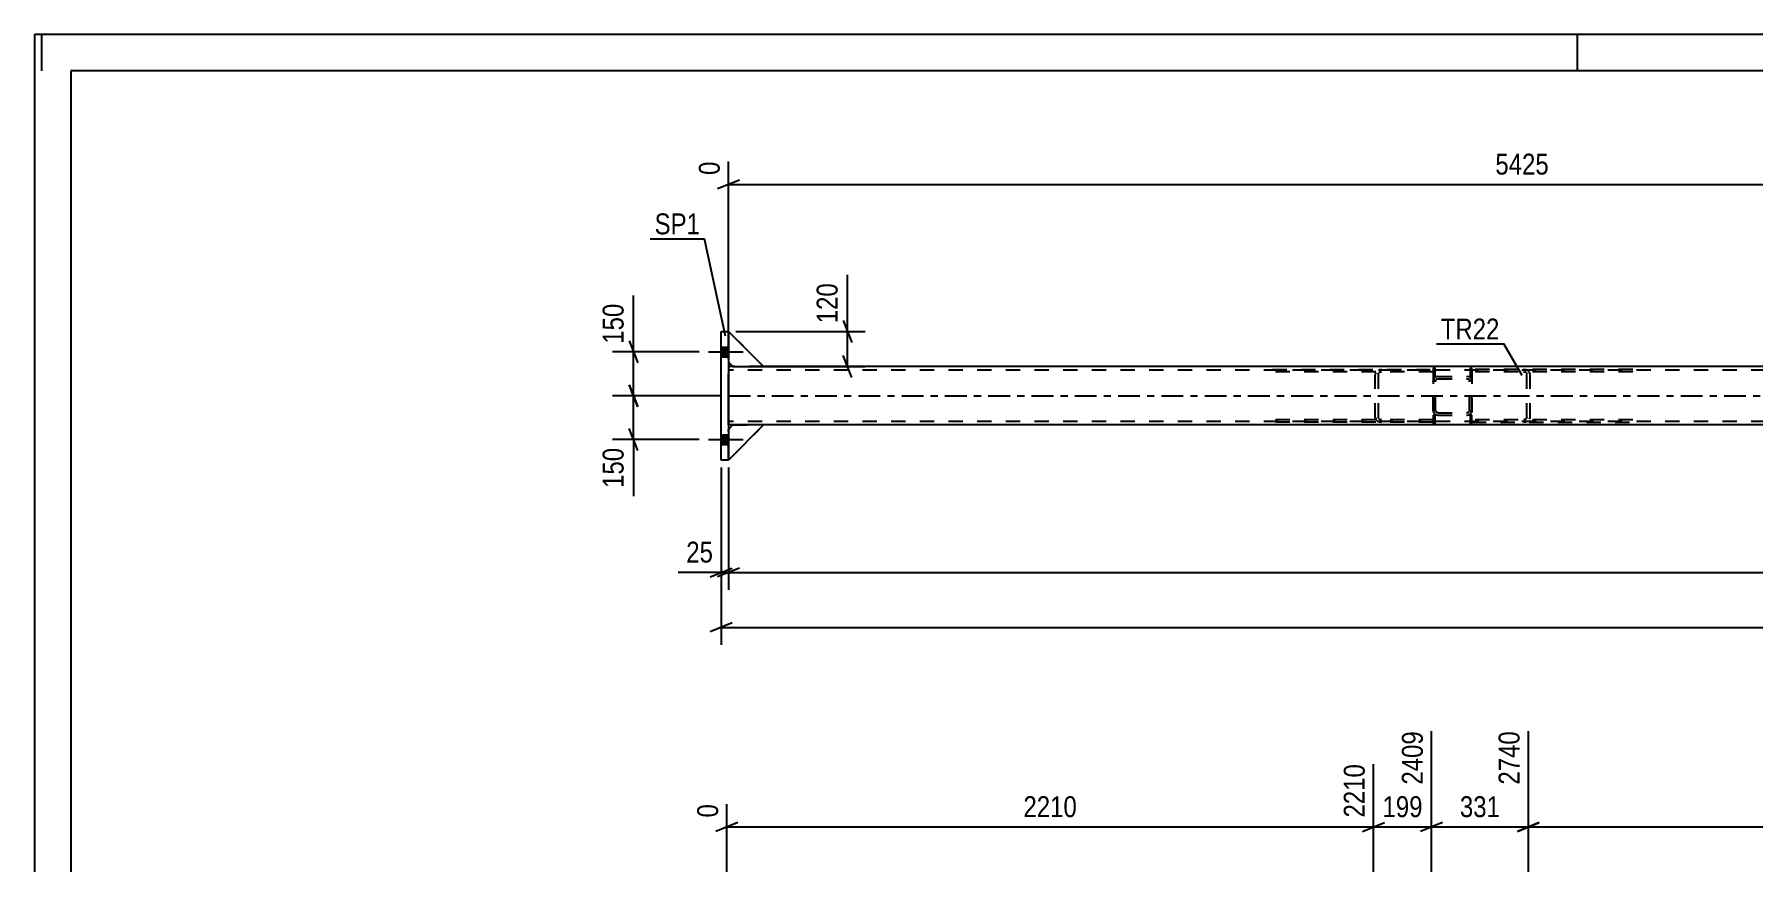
# Model space of a CAD drawing. Header units: millimetres. Extents: x -95 to 746, y -460 to 134.
# Drawn here: x -94.7 to 140.4, y 20.4 to 133.7 of the extents above; entities that cross this region are included whole.
import ezdxf

# ---------------------------------------------------------------- set-up
doc = ezdxf.new("R2010")
doc.units = ezdxf.units.MM
doc.linetypes.add('DXK_LINE_DOT2', pattern=[3.9198, 1.9599, -1.9599])
doc.linetypes.add('DXK_LINE_DOT3', pattern=[5.9187, 2.979, -0.9799, 0.9799, -0.9799])
doc.styles.add('Arial Narrow', font='ARIALN.TTF', dxfattribs={"height": 0.2})

# ---------------------------------------------------------------- blocks, each defined once
blk = doc.blocks.new('Unknown-389780219-19542')
at = {"color": 5, "linetype": 'Continuous'}
for p, q in [((746.31, 133.73), (-94.69, 133.73)), ((-94.69, 133.73), (-94.69, -460.27)), ((-93.69, 128.73), (-93.69, 133.73)), ((116.31, 128.73), (116.31, 133.73)), ((741.31, 128.73), (-89.69, 128.73)), ((-89.69, 128.73), (-89.69, -455.27))]:
    blk.add_line(p, q, dxfattribs=at)
blk = doc.blocks.new('Part-389780219-25571 - 25362')
at = {"color": 7, "linetype": 'DXK_LINE_DOT2'}
for p, q in [((101.87, 81.63), (101.63, 81.63)), ((101.63, 81.63), (101.63, 80.43)), ((101.63, 80.43), (101.87, 80.43)), ((101.87, 80.43), (101.87, 81.63))]:
    blk.add_line(p, q, dxfattribs=at)
blk = doc.blocks.new('Part-389780219-25363 - 25362')
at = {"color": 7, "linetype": 'DXK_LINE_DOT2'}
for p, q in [((74.6, 87.87), (96.59, 87.87)), ((96.59, 87.55), (74.6, 87.55)), ((88.72, 87.47), (88.65, 87.23)), ((88.65, 81.31), (88.65, 87.23)), ((89.09, 87.23), (89.12, 87.35)), ((89.09, 81.31), (89.09, 87.23)), ((89.53, 87.87), (89.19, 87.82)), ((89.36, 87.52), (89.53, 87.55)), ((96.59, 87.87), (96.59, 80.67)), ((96.59, 80.99), (74.6, 80.99)), ((96.59, 80.67), (74.6, 80.67)), ((88.65, 81.31), (88.72, 81.06)), ((89.12, 81.19), (89.09, 81.31)), ((89.19, 80.72), (89.53, 80.67)), ((89.53, 80.99), (89.36, 81.01))]:
    blk.add_line(p, q, dxfattribs=at)
for centre, radius, start, end in [((89.46, 87.14), 0.401, 104.5547, 147.5896), ((89.39, 81.49), 0.802, 212.4104, 255.4453), ((89.46, 81.4), 0.401, 212.4104, 255.4453)]:
    blk.add_arc(centre, radius, start, end, dxfattribs=at)
blk = doc.blocks.new('Part-389780219-25369 - 25362')
at = {"color": 7, "linetype": 'DXK_LINE_DOT2'}
for p, q in [((101.87, 87.87), (101.87, 80.67)), ((123.87, 87.87), (101.87, 87.87)), ((123.87, 87.55), (101.87, 87.55)), ((109.28, 87.82), (108.94, 87.87)), ((108.94, 87.55), (109.11, 87.52)), ((109.35, 87.35), (109.38, 87.23)), ((109.38, 81.31), (109.38, 87.23)), ((109.82, 87.23), (109.75, 87.47)), ((109.82, 81.31), (109.82, 87.23)), ((123.87, 80.99), (101.87, 80.99)), ((101.87, 80.67), (123.87, 80.67)), ((109.11, 81.01), (108.94, 80.99)), ((108.94, 80.67), (109.28, 80.72)), ((109.38, 81.31), (109.35, 81.19)), ((109.75, 81.06), (109.82, 81.31))]:
    blk.add_line(p, q, dxfattribs=at)
for centre, radius, start, end in [((109.01, 87.14), 0.401, 32.4104, 75.4453), ((109.07, 87.04), 0.802, 32.4104, 75.4453), ((109.01, 81.4), 0.401, 284.5547, 327.5896)]:
    blk.add_arc(centre, radius, start, end, dxfattribs=at)
blk = doc.blocks.new('Part-389780219-25570 - 25362')
at = {"color": 7, "linetype": 'DXK_LINE_DOT2'}
for p, q in [((101.87, 88.11), (101.63, 88.11)), ((101.63, 88.11), (101.63, 86.91)), ((101.87, 86.91), (101.87, 88.11)), ((101.63, 86.91), (101.87, 86.91))]:
    blk.add_line(p, q, dxfattribs=at)
blk = doc.blocks.new('Part-389780219-25572 - 25362')
at = {"color": 7, "linetype": 'DXK_LINE_DOT2'}
for p, q in [((96.83, 81.63), (96.59, 81.63)), ((96.59, 81.63), (96.59, 80.43)), ((96.59, 80.43), (96.83, 80.43)), ((96.83, 80.43), (96.83, 81.63))]:
    blk.add_line(p, q, dxfattribs=at)
blk = doc.blocks.new('Part-389780219-25573 - 25362')
at = {"color": 7, "linetype": 'DXK_LINE_DOT2'}
for p, q in [((96.83, 88.11), (96.59, 88.11)), ((96.59, 88.11), (96.59, 86.91)), ((96.83, 86.91), (96.83, 88.11)), ((96.59, 86.91), (96.83, 86.91))]:
    blk.add_line(p, q, dxfattribs=at)
blk = doc.blocks.new('Part-389780219-25384 - 25362')
at = {"color": 7, "linetype": 'DXK_LINE_DOT2'}
for p, q in [((96.64, 86.51), (96.59, 86.27)), ((96.59, 82.27), (96.59, 86.27)), ((96.91, 86.27), (96.94, 86.39)), ((96.91, 82.27), (96.91, 86.27)), ((97.23, 86.91), (96.99, 86.86)), ((97.11, 86.56), (97.23, 86.59)), ((97.23, 86.91), (101.23, 86.91)), ((97.23, 86.59), (101.23, 86.59)), ((101.48, 86.86), (101.23, 86.91)), ((101.23, 86.59), (101.36, 86.56)), ((101.53, 86.39), (101.55, 86.27)), ((101.55, 82.27), (101.55, 86.27)), ((101.87, 86.27), (101.83, 86.51)), ((101.87, 82.27), (101.87, 86.27)), ((96.59, 82.27), (96.64, 82.02)), ((96.94, 82.15), (96.91, 82.27)), ((96.99, 81.68), (97.23, 81.63)), ((97.23, 81.95), (97.11, 81.97)), ((97.23, 81.95), (101.23, 81.95)), ((97.23, 81.63), (101.23, 81.63)), ((101.36, 81.97), (101.23, 81.95)), ((101.23, 81.63), (101.48, 81.68)), ((101.55, 82.27), (101.53, 82.15)), ((101.83, 82.02), (101.87, 82.27))]:
    blk.add_line(p, q, dxfattribs=at)
for centre, radius, start, end in [((97.23, 86.27), 0.64, 112.5, 157.5), ((97.23, 86.27), 0.32, 112.5, 157.5), ((101.23, 86.27), 0.32, 22.5, 67.5), ((101.23, 86.27), 0.64, 22.5, 67.5), ((97.23, 82.27), 0.64, 202.5, 247.5), ((97.23, 82.27), 0.32, 202.5, 247.5), ((101.23, 82.27), 0.32, 292.5, 337.5), ((101.23, 82.27), 0.64, 292.5, 337.5)]:
    blk.add_arc(centre, radius, start, end, dxfattribs=at)
blk = doc.blocks.new('Bolt-389780219-25584 - 25362')
at = {"linetype": 'Continuous'}
for points in [[(0.23, 89.61), (0.23, 90.93), (-0.77, 90.93), (-0.77, 89.61)], [(0.23, 89.61), (0.23, 90.93), (-0.77, 90.93), (-0.77, 89.61)], [(0.23, 77.61), (0.23, 78.93), (-0.77, 78.93), (-0.77, 77.61)], [(0.23, 77.61), (0.23, 78.93), (-0.77, 78.93), (-0.77, 77.61)]]:
    blk.add_hatch(color=1, dxfattribs=at).paths.add_polyline_path(points)
at = {"color": 1, "linetype": 'Continuous'}
for p, q in [((-2.53, 90.27), (2.23, 90.27)), ((-2.53, 90.27), (2.23, 90.27)), ((-0.77, 90.93), (0.23, 90.93)), ((-0.77, 90.93), (0.23, 90.93)), ((-0.77, 89.61), (0.23, 89.61)), ((-0.77, 89.61), (0.23, 89.61)), ((-2.53, 78.27), (2.23, 78.27)), ((-2.53, 78.27), (2.23, 78.27)), ((-0.77, 78.93), (0.23, 78.93)), ((-0.77, 78.93), (0.23, 78.93)), ((-0.77, 77.61), (0.23, 77.61)), ((-0.77, 77.61), (0.23, 77.61))]:
    blk.add_line(p, q, dxfattribs=at)
blk = doc.blocks.new('Part-389780219-25468 - 25362')
at = {"color": 2, "linetype": 'Continuous'}
for p, q in [((0.83, 88.27), (0.23, 88.27)), ((0.23, 81.23), (0.23, 87.31)), ((217.23, 88.27), (5.03, 88.27)), ((0.83, 80.27), (0.23, 80.27)), ((217.23, 80.27), (5.03, 80.27))]:
    blk.add_line(p, q, dxfattribs=at)
at = {"color": 7, "linetype": 'DXK_LINE_DOT2'}
for p, q in [((0.23, 88.27), (0.23, 87.31)), ((0.23, 88.27), (0.23, 87.99)), ((718.23, 87.79), (0.23, 87.79)), ((5.03, 88.27), (0.83, 88.27)), ((0.23, 80.27), (0.23, 81.23)), ((718.23, 80.75), (0.23, 80.75)), ((5.03, 80.27), (0.83, 80.27))]:
    blk.add_line(p, q, dxfattribs=at)
at = {"color": 7, "linetype": 'DXK_LINE_DOT3'}
blk.add_line((0.23, 84.27), (718.23, 84.27), dxfattribs=at)
blk = doc.blocks.new('Part-389780219-25470 - 25362')
at = {"color": 7, "linetype": 'DXK_LINE_DOT2'}
for p, q in [((0.23, 79.67), (0.83, 80.27)), ((5.03, 80.27), (0.23, 75.47)), ((0.83, 80.27), (5.03, 80.27)), ((0.23, 75.47), (0.23, 79.67))]:
    blk.add_line(p, q, dxfattribs=at)
blk = doc.blocks.new('Part-389780219-25471 - 25362')
at = {"color": 2, "linetype": 'Continuous'}
for p, q in [((0.23, 79.67), (0.83, 80.27)), ((5.03, 80.27), (0.23, 75.47)), ((5.03, 80.27), (0.83, 80.27))]:
    blk.add_line(p, q, dxfattribs=at)
at = {"color": 7, "linetype": 'DXK_LINE_DOT2'}
blk.add_line((0.23, 75.47), (0.23, 79.67), dxfattribs=at)
blk = doc.blocks.new('Part-389780219-25473 - 25362')
at = {"color": 7, "linetype": 'DXK_LINE_DOT2'}
for p, q in [((5.03, 88.27), (0.23, 93.07)), ((0.23, 93.07), (0.23, 88.87)), ((0.23, 88.87), (0.83, 88.27)), ((0.83, 88.27), (5.03, 88.27))]:
    blk.add_line(p, q, dxfattribs=at)
blk = doc.blocks.new('Part-389780219-25414 - 25362')
at = {"color": 2, "linetype": 'Continuous'}
for p, q in [((-0.77, 93.07), (0.23, 93.07)), ((-0.77, 75.47), (-0.77, 93.07)), ((0.23, 93.07), (0.23, 75.47)), ((0.23, 75.47), (-0.77, 75.47))]:
    blk.add_line(p, q, dxfattribs=at)
blk = doc.blocks.new('Part-389780219-25472 - 25362')
at = {"color": 7, "linetype": 'DXK_LINE_DOT2'}
for p, q in [((0.23, 79.67), (0.83, 80.27)), ((5.03, 80.27), (0.23, 75.47)), ((0.83, 80.27), (5.03, 80.27)), ((0.23, 75.47), (0.23, 79.67))]:
    blk.add_line(p, q, dxfattribs=at)
blk = doc.blocks.new('Part-389780219-25474 - 25362')
at = {"color": 2, "linetype": 'Continuous'}
for p, q in [((5.03, 88.27), (0.23, 93.07)), ((0.23, 88.87), (0.83, 88.27)), ((0.83, 88.27), (5.03, 88.27))]:
    blk.add_line(p, q, dxfattribs=at)
at = {"color": 7, "linetype": 'DXK_LINE_DOT2'}
blk.add_line((0.23, 93.07), (0.23, 88.87), dxfattribs=at)
blk = doc.blocks.new('Part-389780219-25475 - 25362')
at = {"color": 7, "linetype": 'DXK_LINE_DOT2'}
for p, q in [((5.03, 88.27), (0.23, 93.07)), ((0.23, 93.07), (0.23, 88.87)), ((0.23, 88.87), (0.83, 88.27)), ((0.83, 88.27), (5.03, 88.27))]:
    blk.add_line(p, q, dxfattribs=at)
blk = doc.blocks.new('StraightDimension-389780219-29133 - 1176')
at = {"color": 7, "linetype": 'Continuous'}
for p, q in [((96.36, -5), (96.36, 38.36)), ((88.42, -5), (88.42, 33.86)), ((86.92, 24.65), (89.92, 25.85)), ((88.42, 25.25), (96.36, 25.25)), ((97.86, 25.85), (94.86, 24.65))]:
    blk.add_line(p, q, dxfattribs=at)
at = {"color": 0}
blk.add_wipeout([(95.73, 26), (95.73, 30.2), (89.05, 30.2), (89.05, 26)], dxfattribs=at)
at = {"color": 0, "linetype": 'Continuous'}
blk.add_wipeout([(95.76, 38.96), (91.56, 38.96), (91.56, 30.45), (95.76, 30.45)], dxfattribs=at)
at = {"color": 3, "linetype": 'Continuous', "style": 'Arial Narrow'}
blk.add_text('2409', height=2.863, rotation=90.0002, dxfattribs=at).set_placement((95.16, 31.05))
at = {"color": 3, "style": 'Arial Narrow'}
blk.add_text('199', height=2.863, dxfattribs=at).set_placement((89.65, 26.6))
blk = doc.blocks.new('StraightDimension-389780219-29131 - 1176')
at = {"color": 7, "linetype": 'Continuous'}
for p, q in [((109.59, -5), (109.59, 38.36)), ((208.42, -5), (208.42, 33.86)), ((111.09, 25.85), (108.09, 24.65)), ((109.59, 25.25), (208.42, 25.25)), ((206.92, 24.65), (209.92, 25.85))]:
    blk.add_line(p, q, dxfattribs=at)
at = {"color": 0, "linetype": 'Continuous'}
blk.add_wipeout([(207.82, 34.46), (203.62, 34.46), (203.62, 25.95), (207.82, 25.95)], dxfattribs=at)
at = {"color": 0}
blk.add_wipeout([(163.26, 26), (163.26, 30.2), (154.74, 30.2), (154.74, 26)], dxfattribs=at)
at = {"color": 3, "linetype": 'Continuous', "style": 'Arial Narrow'}
blk.add_text('5210', height=2.863, rotation=90.0002, dxfattribs=at).set_placement((207.22, 26.55))
at = {"color": 3, "style": 'Arial Narrow'}
blk.add_text('2471', height=2.863, dxfattribs=at).set_placement((155.34, 26.6))
blk = doc.blocks.new('StraightDimension-389780219-29132 - 1176')
at = {"color": 7, "linetype": 'Continuous'}
for p, q in [((96.36, -5), (96.36, 38.36)), ((109.59, -5), (109.59, 38.36)), ((97.86, 25.85), (94.86, 24.65)), ((96.36, 25.25), (109.59, 25.25)), ((108.09, 24.65), (111.09, 25.85))]:
    blk.add_line(p, q, dxfattribs=at)
at = {"color": 0}
blk.add_wipeout([(106.32, 26), (106.32, 30.2), (99.63, 30.2), (99.63, 26)], dxfattribs=at)
at = {"color": 0, "linetype": 'Continuous'}
blk.add_wipeout([(108.99, 38.96), (104.79, 38.96), (104.79, 30.45), (108.99, 30.45)], dxfattribs=at)
at = {"color": 3, "linetype": 'Continuous', "style": 'Arial Narrow'}
blk.add_text('2740', height=2.863, rotation=90.0002, dxfattribs=at).set_placement((108.39, 31.05))
at = {"color": 3, "style": 'Arial Narrow'}
blk.add_text('331', height=2.863, dxfattribs=at).set_placement((100.23, 26.6))
blk = doc.blocks.new('StraightDimension-389780219-29134 - 1176')
at = {"color": 7, "linetype": 'Continuous'}
for p, q in [((88.42, -5), (88.42, 33.86)), ((0, 7), (0, 28.37)), ((1.5, 25.85), (-1.5, 24.65)), ((0, 25.25), (88.42, 25.25)), ((86.92, 24.65), (89.92, 25.85))]:
    blk.add_line(p, q, dxfattribs=at)
at = {"color": 0, "linetype": 'Continuous'}
for points in [[(87.82, 34.46), (83.62, 34.46), (83.62, 25.95), (87.82, 25.95)], [(-0.6, 28.97), (-4.8, 28.97), (-4.8, 25.95), (-0.6, 25.95)]]:
    blk.add_wipeout(points, dxfattribs=at)
at = {"color": 0}
blk.add_wipeout([(48.46, 26), (48.46, 30.2), (39.95, 30.2), (39.95, 26)], dxfattribs=at)
at = {"color": 3, "linetype": 'Continuous', "style": 'Arial Narrow'}
for s, height, p in [('2210', 2.863, (87.22, 26.55)), ('0', 2.86, (-1.2, 26.55))]:
    blk.add_text(s, height=height, rotation=90.0002, dxfattribs=at).set_placement(p)
at = {"color": 3, "style": 'Arial Narrow'}
blk.add_text('2210', height=2.863, dxfattribs=at).set_placement((40.55, 26.6))
blk = doc.blocks.new('StraightDimension-389780219-27561 - 25362')
at = {"color": 7, "linetype": 'Continuous'}
for p, q in [((-0.77, 74.47), (-0.77, 50.17)), ((0.73, 53.17), (-2.27, 51.97)), ((-0.77, 52.57), (719.23, 52.57))]:
    blk.add_line(p, q, dxfattribs=at)
blk = doc.blocks.new('StraightDimension-389780219-27272 - 25362')
at = {"color": 7, "linetype": 'Continuous'}
for p, q in [((217.23, 92.17), (217.23, 121.81)), ((0.23, 89.27), (0.23, 116.32)), ((1.73, 113.79), (-1.27, 112.59)), ((0.23, 113.19), (217.23, 113.19)), ((215.73, 112.59), (218.73, 113.79))]:
    blk.add_line(p, q, dxfattribs=at)
at = {"color": 0, "linetype": 'Continuous'}
for points in [[(216.63, 122.41), (212.43, 122.41), (212.43, 113.89), (216.63, 113.89)], [(-0.37, 116.92), (-4.57, 116.92), (-4.57, 113.89), (-0.37, 113.89)]]:
    blk.add_wipeout(points, dxfattribs=at)
at = {"color": 0}
blk.add_wipeout([(112.99, 113.94), (112.99, 118.14), (104.48, 118.14), (104.48, 113.94)], dxfattribs=at)
at = {"color": 3, "linetype": 'Continuous', "style": 'Arial Narrow'}
for s, height, p in [('5425', 2.863, (216.03, 114.49)), ('0', 2.86, (-0.97, 114.49))]:
    blk.add_text(s, height=height, rotation=90.0002, dxfattribs=at).set_placement(p)
at = {"color": 3, "style": 'Arial Narrow'}
blk.add_text('5425', height=2.863, dxfattribs=at).set_placement((105.08, 114.54))
blk = doc.blocks.new('StraightDimension-389780219-27403 - 25362')
at = {"color": 7, "linetype": 'Continuous'}
for p, q in [((0.23, 74.47), (0.23, 57.69)), ((1.73, 60.69), (-1.27, 59.49)), ((0.23, 60.09), (718.23, 60.09))]:
    blk.add_line(p, q, dxfattribs=at)
blk = doc.blocks.new('StraightDimension-389780219-27404 - 25362')
at = {"color": 7, "linetype": 'Continuous'}
for p, q in [((-0.77, 74.47), (-0.77, 57.69)), ((0.23, 74.47), (0.23, 57.69)), ((-2.27, 59.49), (0.73, 60.69)), ((1.73, 60.69), (-1.27, 59.49)), ((-0.77, 60.09), (0.23, 60.09))]:
    blk.add_line(p, q, dxfattribs=at)
at = {"color": 0}
blk.add_wipeout([(-1.29, 60.84), (-1.29, 65.04), (-6.15, 65.04), (-6.15, 60.84)], dxfattribs=at)
at = {"color": 7, "linetype": 'Continuous'}
blk.add_line((-0.77, 60.09), (-6.67, 60.09), dxfattribs=at)
blk.add_line((-0.77, 60.09), (-6.67, 60.09), dxfattribs=at)
at = {"color": 3, "style": 'Arial Narrow'}
blk.add_text('25', height=2.863, dxfattribs=at).set_placement((-5.55, 61.44))
blk = doc.blocks.new('StraightDimension-389780219-51430 - 25362')
at = {"color": 7, "linetype": 'Continuous'}
for p, q in [((15.89, 94.57), (17.09, 91.57)), ((1.23, 93.07), (18.89, 93.07)), ((16.49, 88.27), (16.49, 93.07)), ((17.09, 86.77), (15.89, 89.77)), ((1.23, 88.27), (18.89, 88.27))]:
    blk.add_line(p, q, dxfattribs=at)
at = {"color": 0}
blk.add_wipeout([(15.74, 100.28), (11.54, 100.28), (11.54, 93.59), (15.74, 93.59)], dxfattribs=at)
at = {"color": 7, "linetype": 'Continuous'}
blk.add_line((16.49, 93.07), (16.49, 100.8), dxfattribs=at)
blk.add_line((16.49, 93.07), (16.49, 100.8), dxfattribs=at)
at = {"color": 3, "style": 'Arial Narrow'}
blk.add_text('120', height=2.863, rotation=90.0002, dxfattribs=at).set_placement((15.14, 94.19))
blk = doc.blocks.new('StraightDimension-389780219-55470 - 25362')
at = {"color": 7, "linetype": 'Continuous'}
for p, q in [((-13.37, 91.77), (-12.17, 88.77)), ((-3.77, 90.27), (-15.62, 90.27)), ((-12.77, 84.27), (-12.77, 90.27)), ((-12.17, 82.77), (-13.37, 85.77)), ((-0.77, 84.27), (-15.62, 84.27))]:
    blk.add_line(p, q, dxfattribs=at)
at = {"color": 0}
blk.add_wipeout([(-13.52, 97.48), (-17.72, 97.48), (-17.72, 90.79), (-13.52, 90.79)], dxfattribs=at)
at = {"color": 7, "linetype": 'Continuous'}
blk.add_line((-12.77, 90.27), (-12.77, 98), dxfattribs=at)
blk.add_line((-12.77, 90.27), (-12.77, 98), dxfattribs=at)
at = {"color": 3, "style": 'Arial Narrow'}
blk.add_text('150', height=2.863, rotation=90.0002, dxfattribs=at).set_placement((-14.12, 91.39))
blk = doc.blocks.new('StraightDimension-389780219-55471 - 25362')
at = {"color": 7, "linetype": 'Continuous'}
for p, q in [((-13.37, 85.77), (-12.17, 82.77)), ((-0.77, 84.27), (-15.62, 84.27)), ((-12.77, 78.27), (-12.77, 84.27)), ((-3.77, 78.27), (-15.62, 78.27)), ((-12.17, 76.77), (-13.37, 79.77))]:
    blk.add_line(p, q, dxfattribs=at)
at = {"color": 0}
blk.add_wipeout([(-13.52, 77.74), (-17.72, 77.74), (-17.72, 71.06), (-13.52, 71.06)], dxfattribs=at)
at = {"color": 7, "linetype": 'Continuous'}
blk.add_line((-12.77, 78.27), (-12.77, 70.53), dxfattribs=at)
blk.add_line((-12.77, 78.27), (-12.77, 70.53), dxfattribs=at)
at = {"color": 3, "style": 'Arial Narrow'}
blk.add_text('150', height=2.863, rotation=90.0002, dxfattribs=at).set_placement((-14.12, 71.66))
blk = doc.blocks.new('Mark-389780219-27602 - 25362')
at = {"color": 0}
blk.add_wipeout([(105.64, 91.97), (105.64, 94.97), (97.61, 94.97), (97.61, 91.97)], dxfattribs=at)
blk.add_wipeout([(105.64, 91.97), (105.64, 94.97), (97.61, 94.97), (97.61, 91.97)], dxfattribs=at)
at = {"color": 30, "linetype": 'Continuous'}
for p in [(97.01, 91.37), (108.74, 87.04)]:
    blk.add_line(p, (106.24, 91.37), dxfattribs=at)
at = {"color": 3, "style": 'Arial Narrow'}
blk.add_text('TR22', height=2.863, dxfattribs=at).set_placement((97.61, 91.97))
blk = doc.blocks.new('Mark-389780219-27599 - 25362')
at = {"color": 0}
blk.add_wipeout([(-3.66, 106.36), (-3.66, 109.36), (-9.88, 109.36), (-9.88, 106.36)], dxfattribs=at)
blk.add_wipeout([(-3.66, 106.36), (-3.66, 109.36), (-9.88, 109.36), (-9.88, 106.36)], dxfattribs=at)
at = {"color": 30, "linetype": 'Continuous'}
for p in [(-10.48, 105.76), (-0.17, 92.42)]:
    blk.add_line(p, (-3.06, 105.76), dxfattribs=at)
at = {"color": 3, "style": 'Arial Narrow'}
blk.add_text('SP1', height=2.863, dxfattribs=at).set_placement((-9.88, 106.36))

msp = doc.modelspace()

# ---------------------------------------------------------------- block references
for name in ['Unknown-389780219-19542', 'Part-389780219-25414 - 25362', 'Part-389780219-25473 - 25362', 'Part-389780219-25474 - 25362', 'Part-389780219-25475 - 25362', 'Bolt-389780219-25584 - 25362', 'Part-389780219-25468 - 25362', 'Part-389780219-25363 - 25362', 'Part-389780219-25573 - 25362', 'Part-389780219-25570 - 25362', 'Part-389780219-25369 - 25362', 'Part-389780219-25384 - 25362', 'Part-389780219-25470 - 25362', 'Part-389780219-25471 - 25362', 'Part-389780219-25472 - 25362', 'Part-389780219-25572 - 25362', 'Part-389780219-25571 - 25362']:
    msp.add_blockref(name, (0, 0))

# ---------------------------------------------------------------- next in the draw order: block references
for name in ['StraightDimension-389780219-27272 - 25362', 'StraightDimension-389780219-27561 - 25362', 'StraightDimension-389780219-29133 - 1176', 'StraightDimension-389780219-29131 - 1176']:
    msp.add_blockref(name, (0, 0))

# ---------------------------------------------------------------- next in the draw order: block references
for name in ['StraightDimension-389780219-51430 - 25362', 'StraightDimension-389780219-55470 - 25362', 'Mark-389780219-27602 - 25362', 'StraightDimension-389780219-27403 - 25362', 'StraightDimension-389780219-29132 - 1176', 'StraightDimension-389780219-29134 - 1176']:
    msp.add_blockref(name, (0, 0))

# ---------------------------------------------------------------- next in the draw order: block references
for name in ['Mark-389780219-27599 - 25362', 'StraightDimension-389780219-27404 - 25362']:
    msp.add_blockref(name, (0, 0))

# ---------------------------------------------------------------- next in the draw order: block references
msp.add_blockref('StraightDimension-389780219-55471 - 25362', (0, 0))

doc.saveas('drawing.dxf')
